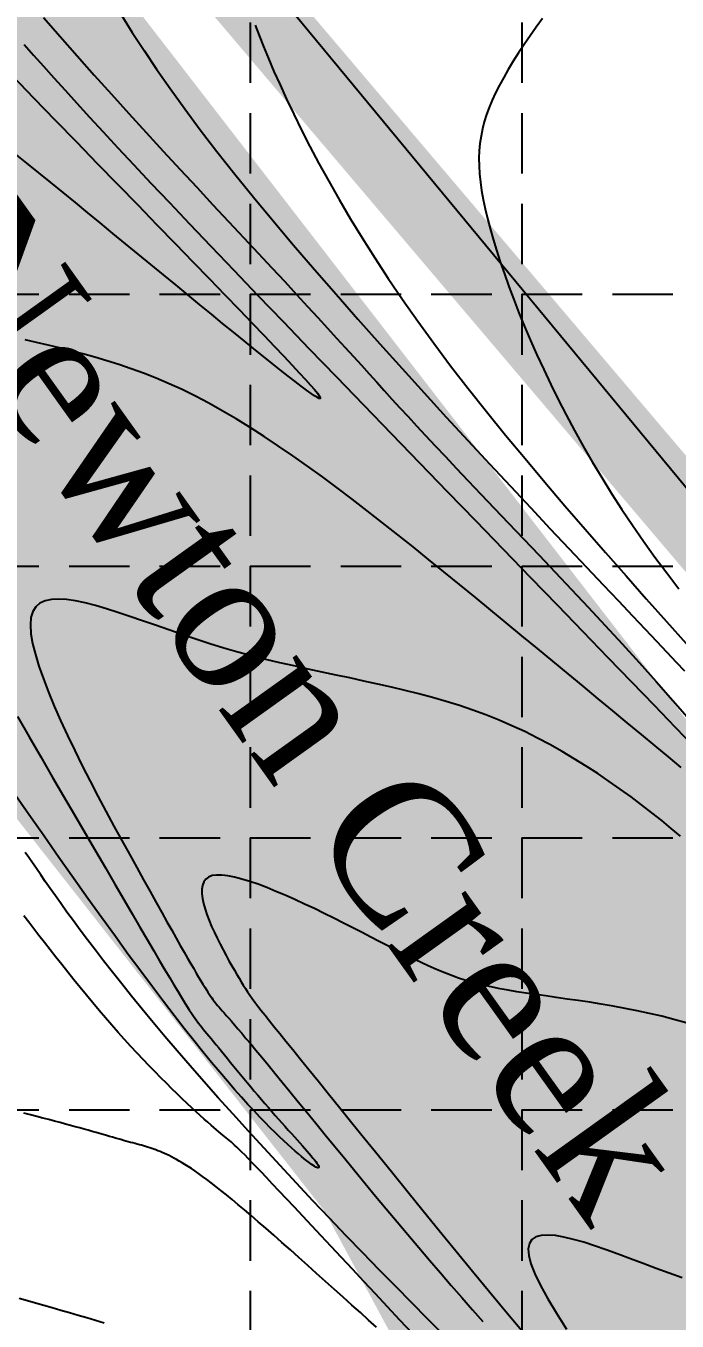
# Model space of a CAD drawing. Header units: inches. Extents: x -2116 to 192, y -2317 to -873.
# Drawn here: x -559.6 to -473.3, y -1874.8 to -1703.2 of the extents above; entities that cross this region are included whole.
import ezdxf
from ezdxf.enums import TextEntityAlignment as Align

# ---------------------------------------------------------------- set-up
doc = ezdxf.new("R2010")
doc.units = ezdxf.units.IN
doc.header["$LTSCALE"] = 40
doc.header["$MEASUREMENT"] = 0
doc.linetypes.add('DASHED', pattern=[0.75, 0.5, -0.25])
for name, color, linetype in [('1-LOTS', 7, 'Continuous'), ('BASE', 7, 'Continuous'), ('grid', 9, 'Continuous'), ('SILT', 200, 'Continuous'), ('TOPO100_CON', 9, 'Continuous'), ('TOPO100_ICON', 9, 'Continuous')]:
    doc.layers.add(name, color=color, linetype=linetype)
doc.styles.get("Standard").update_dxf_attribs({"font": 'TIMES.TTF', "height": 25})

msp = doc.modelspace()

# ---------------------------------------------------------------- linework, layer by layer
at = {"layer": '1-LOTS', "linetype": 'Continuous'}
msp.add_line((-557.37, -1661.26, 53312.44), (-436.91, -1806.92), dxfattribs=at)
at = {"layer": 'grid', "color": 8, "linetype": 'DASHED', "ltscale": 0.4}
for p, q in [((-529.87, -910.78), (-529.87, -2278.78)), ((-493.87, -910.78), (-493.87, -2278.78)), ((-2077.87, -1738.78), (154.13, -1738.78)), ((-2077.87, -1774.78), (154.13, -1774.78)), ((-2077.87, -1810.78), (154.13, -1810.78)), ((-2077.87, -1846.78), (154.13, -1846.78))]:
    msp.add_line(p, q, dxfattribs=at)
at = {"layer": 'SILT', "color": 170, "const_width": 40}
msp.add_lwpolyline([(-664.47, -1388.88), (-664.47, -1611.3), (-485.17, -1840.71), (-397.39, -2004.13), (-397.39, -2022.52)], dxfattribs=at)
at = {"layer": 'SILT', "color": 84, "const_width": 20}
for points in [[(-427.31, -2023.08), (-427.34, -2010.82), (-511.63, -1854.7), (-694.37, -1621.82), (-693.59, -1388.32)], [(-366.69, -2021.8), (-369.28, -1992.28), (-463, -1823.21), (-635.38, -1600.29), (-636.68, -1387.84)]]:
    msp.add_lwpolyline(points, dxfattribs=at)
at = {"layer": 'SILT', "color": 200, "const_width": 10}
msp.add_lwpolyline([(-436.72, -1809.58), (-545.31, -1681.66)], dxfattribs=at)
at = {"layer": 'TOPO100_CON', "color": 35, "linetype": 'Continuous'}
for points in [[(-546.91, -1701.8), (-545.49, -1704.09), (-543.94, -1706.47), (-542.28, -1708.95), (-540.48, -1711.54), (-538.55, -1714.22), (-536.48, -1717), (-534.27, -1719.88), (-531.91, -1722.86), (-529.43, -1725.93), (-526.83, -1729.07), (-524.13, -1732.27), (-521.35, -1735.51), (-518.5, -1738.78), (-515.61, -1742.06), (-512.69, -1745.35), (-509.74, -1748.61), (-506.8, -1751.85), (-503.88, -1755.04), (-500.99, -1758.18), (-498.15, -1761.24), (-495.38, -1764.21), (-492.69, -1767.08), (-490.1, -1769.84), (-487.63, -1772.46), (-485.29, -1774.94), (-483.1, -1777.25), (-481.07, -1779.39), (-479.22, -1781.35), (-477.54, -1783.12), (-476.03, -1784.73), (-474.66, -1786.18), (-473.43, -1787.49), (-472.32, -1788.67)], [(-557.25, -1702.12), (-555.05, -1704.65), (-552.81, -1707.19), (-550.54, -1709.74), (-548.25, -1712.29), (-545.95, -1714.82), (-543.66, -1717.33), (-541.39, -1719.8), (-539.15, -1722.23), (-536.95, -1724.6), (-534.81, -1726.91), (-532.73, -1729.14), (-530.72, -1731.28), (-528.81, -1733.33), (-527, -1735.27), (-525.3, -1737.09), (-523.72, -1738.79), (-522.26, -1740.38), (-520.89, -1741.86), (-519.62, -1743.25), (-518.42, -1744.57), (-517.28, -1745.82), (-516.19, -1747.02), (-515.14, -1748.18), (-514.12, -1749.31), (-513.11, -1750.42), (-512.1, -1751.53), (-511.08, -1752.65), (-510.03, -1753.8), (-508.95, -1754.98), (-507.82, -1756.2), (-506.62, -1757.49), (-505.36, -1758.84), (-504.01, -1760.28), (-502.56, -1761.82), (-500.99, -1763.47), (-499.31, -1765.24), (-497.52, -1767.11), (-495.63, -1769.09), (-493.65, -1771.17), (-491.59, -1773.33), (-489.47, -1775.57), (-487.3, -1777.87), (-485.09, -1780.23), (-482.85, -1782.64), (-480.6, -1785.09), (-478.34, -1787.57), (-476.09, -1790.07), (-473.86, -1792.58), (-471.66, -1795.1)], [(-529.22, -1703.11), (-528.69, -1704.48), (-528.1, -1705.96), (-527.44, -1707.55), (-526.72, -1709.25), (-525.92, -1711.05), (-525.05, -1712.94), (-524.1, -1714.93), (-523.07, -1717.02), (-521.96, -1719.19), (-520.76, -1721.45), (-519.47, -1723.8), (-518.09, -1726.23), (-516.61, -1728.73), (-515.04, -1731.32), (-513.36, -1733.97), (-511.57, -1736.7), (-509.68, -1739.49), (-507.67, -1742.35), (-505.55, -1745.26), (-503.32, -1748.24), (-500.97, -1751.26), (-498.54, -1754.32), (-496.03, -1757.42), (-493.45, -1760.53), (-490.83, -1763.65), (-488.16, -1766.78), (-485.47, -1769.9), (-482.77, -1773), (-480.07, -1776.08), (-477.38, -1779.12), (-474.72, -1782.11), (-472.11, -1785.05)], [(-559.83, -1705.68), (-558.57, -1707.1), (-557.25, -1708.57), (-555.87, -1710.12), (-554.4, -1711.74), (-552.83, -1713.47), (-551.15, -1715.31), (-549.34, -1717.27), (-547.39, -1719.37), (-545.29, -1721.62), (-543.02, -1724.04), (-540.57, -1726.64), (-537.93, -1729.43), (-535.08, -1732.42), (-532.04, -1735.59), (-528.84, -1738.93), (-525.5, -1742.4), (-522.04, -1745.99), (-518.48, -1749.68), (-514.84, -1753.44), (-511.16, -1757.25), (-507.44, -1761.09), (-503.72, -1764.93), (-500.01, -1768.76), (-496.34, -1772.55), (-492.73, -1776.27), (-489.2, -1779.92), (-485.77, -1783.46), (-482.48, -1786.87), (-479.33, -1790.13), (-476.35, -1793.21), (-473.57, -1796.11), (-471.01, -1798.78)], [(-472.75, -1801.46), (-474.45, -1800.04), (-476.22, -1798.57), (-478.03, -1797.07), (-479.9, -1795.52), (-481.81, -1793.94), (-483.75, -1792.34), (-485.73, -1790.7), (-487.73, -1789.05), (-489.76, -1787.38), (-491.81, -1785.7), (-493.87, -1784), (-495.93, -1782.31), (-498, -1780.61), (-500.07, -1778.91), (-502.13, -1777.23), (-504.19, -1775.55), (-506.24, -1773.89), (-508.28, -1772.25), (-510.32, -1770.62), (-512.34, -1769.03), (-514.35, -1767.46), (-516.35, -1765.93), (-518.34, -1764.43), (-520.31, -1762.97), (-522.26, -1761.56), (-524.2, -1760.19), (-526.11, -1758.88), (-528.01, -1757.62), (-529.89, -1756.41), (-531.74, -1755.27), (-533.57, -1754.2), (-535.37, -1753.19), (-537.14, -1752.26), (-538.89, -1751.4), (-540.62, -1750.62), (-542.31, -1749.9), (-543.99, -1749.24), (-545.64, -1748.64), (-547.26, -1748.08), (-548.87, -1747.57), (-550.46, -1747.1), (-552.03, -1746.66), (-553.59, -1746.25), (-555.13, -1745.87), (-556.65, -1745.5), (-558.17, -1745.15), (-559.67, -1744.8)], [(-472.86, -1810.53), (-474.07, -1809.52), (-475.34, -1808.49), (-476.65, -1807.45), (-478.01, -1806.4), (-479.4, -1805.36), (-480.84, -1804.32), (-482.31, -1803.29), (-483.82, -1802.27), (-485.36, -1801.27), (-486.93, -1800.29), (-488.53, -1799.34), (-490.16, -1798.43), (-491.81, -1797.55), (-493.49, -1796.71), (-495.19, -1795.92), (-496.9, -1795.17), (-498.63, -1794.48), (-500.38, -1793.85), (-502.14, -1793.25), (-503.92, -1792.7), (-505.71, -1792.19), (-507.51, -1791.71), (-509.32, -1791.25), (-511.14, -1790.82), (-512.97, -1790.4), (-514.8, -1790), (-516.65, -1789.6), (-518.5, -1789.21), (-520.35, -1788.82), (-522.2, -1788.42), (-524.06, -1788.01), (-525.93, -1787.58), (-527.79, -1787.14), (-529.65, -1786.67), (-531.51, -1786.17), (-533.36, -1785.63), (-535.22, -1785.06), (-537.06, -1784.46), (-538.88, -1783.85), (-540.67, -1783.23), (-542.43, -1782.61), (-544.14, -1782.01), (-545.8, -1781.44), (-547.4, -1780.91), (-548.93, -1780.43), (-550.39, -1780.01), (-551.76, -1779.66), (-553.03, -1779.39), (-554.21, -1779.22), (-555.28, -1779.16), (-556.22, -1779.21), (-557.05, -1779.39), (-557.74, -1779.7), (-558.28, -1780.17), (-558.68, -1780.8), (-558.92, -1781.6), (-559, -1782.58), (-558.92, -1783.73), (-558.7, -1785.03), (-558.34, -1786.47), (-557.87, -1788.04), (-557.28, -1789.71), (-556.6, -1791.48), (-555.83, -1793.33), (-554.99, -1795.24), (-554.08, -1797.2), (-553.12, -1799.2), (-552.12, -1801.22), (-551.08, -1803.25), (-550.04, -1805.26), (-548.98, -1807.26), (-547.93, -1809.21), (-546.89, -1811.11), (-545.88, -1812.94), (-544.91, -1814.69), (-544, -1816.34), (-543.14, -1817.89), (-542.33, -1819.32), (-541.59, -1820.65), (-540.9, -1821.88), (-540.26, -1823.02), (-539.67, -1824.07), (-539.13, -1825.03), (-538.63, -1825.91), (-538.17, -1826.71), (-537.75, -1827.44), (-537.36, -1828.1), (-537.01, -1828.7), (-536.7, -1829.24), (-536.41, -1829.73), (-536.14, -1830.16), (-535.9, -1830.55), (-535.68, -1830.9), (-535.48, -1831.21), (-535.3, -1831.49), (-535.13, -1831.74), (-534.97, -1831.97), (-534.82, -1832.18), (-534.67, -1832.38), (-534.51, -1832.58), (-534.36, -1832.77), (-534.19, -1832.98), (-534, -1833.19), (-533.8, -1833.42), (-533.58, -1833.68), (-533.32, -1833.97), (-533.04, -1834.29), (-532.72, -1834.65), (-532.36, -1835.07), (-531.95, -1835.54), (-531.5, -1836.07), (-530.99, -1836.66), (-530.43, -1837.33), (-529.8, -1838.07), (-529.11, -1838.9), (-528.35, -1839.82), (-527.51, -1840.83), (-526.6, -1841.94), (-525.63, -1843.12), (-524.6, -1844.39), (-523.51, -1845.72), (-522.37, -1847.12), (-521.17, -1848.58), (-519.94, -1850.09), (-518.66, -1851.65), (-517.35, -1853.25), (-516.01, -1854.88), (-514.64, -1856.54), (-513.25, -1858.22), (-511.84, -1859.91), (-510.41, -1861.62), (-508.98, -1863.32), (-507.54, -1865.02), (-506.1, -1866.72), (-504.66, -1868.39), (-503.23, -1870.05), (-501.82, -1871.67), (-500.42, -1873.27), (-499.04, -1874.83)], [(-560.7, -1794.7), (-559.14, -1797.4), (-557.6, -1800.06), (-556.09, -1802.68), (-554.6, -1805.24), (-553.15, -1807.74), (-551.74, -1810.17), (-550.38, -1812.51), (-549.06, -1814.76), (-547.81, -1816.91), (-546.63, -1818.94), (-545.51, -1820.84), (-544.48, -1822.61), (-543.52, -1824.24), (-542.66, -1825.72), (-541.87, -1827.05), (-541.17, -1828.24), (-540.53, -1829.31), (-539.97, -1830.25), (-539.46, -1831.09), (-539.01, -1831.84), (-538.61, -1832.49), (-538.26, -1833.06), (-537.94, -1833.56), (-537.65, -1833.99), (-537.39, -1834.38), (-537.16, -1834.72), (-536.93, -1835.03), (-536.72, -1835.31), (-536.51, -1835.58), (-536.3, -1835.84), (-536.09, -1836.11), (-535.86, -1836.38), (-535.61, -1836.68), (-535.34, -1837.01), (-535.04, -1837.37), (-534.73, -1837.76), (-534.39, -1838.17), (-534.04, -1838.6), (-533.67, -1839.05), (-533.28, -1839.53), (-532.88, -1840.02), (-532.47, -1840.52), (-532.04, -1841.04), (-531.61, -1841.57), (-531.16, -1842.11), (-530.71, -1842.65), (-530.25, -1843.2), (-529.79, -1843.75), (-529.33, -1844.31), (-528.86, -1844.86), (-528.39, -1845.41), (-527.93, -1845.95), (-527.46, -1846.49), (-527.01, -1847.01), (-526.55, -1847.53), (-526.1, -1848.04), (-525.66, -1848.53), (-525.24, -1849.01), (-524.82, -1849.48), (-524.41, -1849.93), (-524.02, -1850.37), (-523.64, -1850.79), (-523.28, -1851.19), (-522.94, -1851.57), (-522.62, -1851.94), (-522.32, -1852.28), (-522.04, -1852.6), (-521.78, -1852.9), (-521.55, -1853.18), (-521.35, -1853.43), (-521.17, -1853.66), (-521.03, -1853.86), (-520.91, -1854.03), (-520.83, -1854.18), (-520.78, -1854.3), (-520.76, -1854.39), (-520.78, -1854.45), (-520.83, -1854.48), (-520.91, -1854.48), (-521.02, -1854.44), (-521.16, -1854.38), (-521.34, -1854.28), (-521.55, -1854.15), (-521.79, -1853.99), (-522.06, -1853.79), (-522.37, -1853.56), (-522.7, -1853.29), (-523.07, -1852.99), (-523.48, -1852.65), (-523.91, -1852.27), (-524.38, -1851.85), (-524.88, -1851.4), (-525.41, -1850.91), (-525.97, -1850.38), (-526.57, -1849.8), (-527.21, -1849.17), (-527.88, -1848.49), (-528.6, -1847.75), (-529.36, -1846.95), (-530.17, -1846.08), (-531.02, -1845.13), (-531.93, -1844.11), (-532.89, -1843), (-533.91, -1841.8), (-534.99, -1840.51), (-536.13, -1839.12), (-537.33, -1837.62), (-538.6, -1836.02), (-539.94, -1834.31), (-541.35, -1832.47), (-542.83, -1830.52), (-544.38, -1828.43), (-546.02, -1826.21), (-547.73, -1823.86), (-549.52, -1821.39), (-551.37, -1818.8), (-553.27, -1816.12), (-555.21, -1813.36), (-557.19, -1810.54), (-559.2, -1807.67), (-561.22, -1804.76)], [(-504.34, -1876.5), (-506.37, -1874.47), (-508.46, -1872.38), (-510.59, -1870.22), (-512.76, -1868.01), (-514.94, -1865.75), (-517.15, -1863.47), (-519.35, -1861.16), (-521.55, -1858.84), (-523.73, -1856.51), (-525.89, -1854.19), (-528.02, -1851.89), (-530.1, -1849.62), (-532.13, -1847.38), (-534.1, -1845.19), (-536, -1843.06), (-537.81, -1840.99), (-539.53, -1838.99), (-541.17, -1837.08), (-542.72, -1835.23), (-544.19, -1833.46), (-545.58, -1831.76), (-546.89, -1830.13), (-548.13, -1828.57), (-549.29, -1827.08), (-550.39, -1825.65), (-551.42, -1824.29), (-552.39, -1823), (-553.3, -1821.77), (-554.15, -1820.6), (-554.94, -1819.5), (-555.68, -1818.45), (-556.38, -1817.47), (-557.02, -1816.54), (-557.63, -1815.67), (-558.19, -1814.85), (-558.72, -1814.1), (-559.21, -1813.39), (-559.67, -1812.73)], [(-472.12, -1835.28), (-473.72, -1834.82), (-475.34, -1834.41), (-476.95, -1834.02), (-478.57, -1833.68), (-480.17, -1833.36), (-481.76, -1833.07), (-483.34, -1832.8), (-484.88, -1832.56), (-486.4, -1832.33), (-487.88, -1832.12), (-489.32, -1831.92), (-490.7, -1831.72), (-492.04, -1831.53), (-493.32, -1831.35), (-494.53, -1831.16), (-495.67, -1830.96), (-496.75, -1830.76), (-497.77, -1830.55), (-498.74, -1830.33), (-499.67, -1830.1), (-500.56, -1829.86), (-501.41, -1829.61), (-502.25, -1829.34), (-503.06, -1829.05), (-503.87, -1828.75), (-504.67, -1828.43), (-505.47, -1828.09), (-506.28, -1827.73), (-507.11, -1827.35), (-507.95, -1826.94), (-508.83, -1826.5), (-509.74, -1826.04), (-510.7, -1825.56), (-511.7, -1825.04), (-512.76, -1824.49), (-513.87, -1823.91), (-515.04, -1823.31), (-516.26, -1822.69), (-517.51, -1822.06), (-518.78, -1821.42), (-520.07, -1820.78), (-521.37, -1820.15), (-522.67, -1819.54), (-523.95, -1818.95), (-525.22, -1818.38), (-526.47, -1817.86), (-527.67, -1817.37), (-528.83, -1816.93), (-529.93, -1816.55), (-530.97, -1816.23), (-531.94, -1815.97), (-532.83, -1815.8), (-533.63, -1815.7), (-534.32, -1815.7), (-534.91, -1815.78), (-535.39, -1815.97), (-535.75, -1816.26), (-536.01, -1816.62), (-536.18, -1817.07), (-536.26, -1817.59), (-536.26, -1818.17), (-536.18, -1818.8), (-536.04, -1819.48), (-535.84, -1820.2), (-535.6, -1820.94), (-535.31, -1821.71), (-534.98, -1822.5), (-534.62, -1823.29), (-534.25, -1824.08), (-533.86, -1824.85), (-533.46, -1825.61), (-533.06, -1826.35), (-532.68, -1827.05), (-532.31, -1827.71), (-531.96, -1828.32), (-531.64, -1828.87), (-531.34, -1829.38), (-531.06, -1829.85), (-530.79, -1830.29), (-530.51, -1830.73), (-530.23, -1831.16), (-529.93, -1831.59), (-529.6, -1832.05), (-529.24, -1832.54), (-528.84, -1833.06), (-528.4, -1833.64), (-527.89, -1834.28), (-527.32, -1835), (-526.68, -1835.79), (-525.96, -1836.69), (-525.15, -1837.69), (-524.24, -1838.81), (-523.23, -1840.06), (-522.11, -1841.44), (-520.86, -1842.98), (-519.5, -1844.67), (-518.01, -1846.52), (-516.4, -1848.51), (-514.69, -1850.62), (-512.89, -1852.86), (-510.99, -1855.2), (-509, -1857.64), (-506.95, -1860.18), (-504.82, -1862.78), (-502.63, -1865.46), (-500.39, -1868.19), (-498.1, -1870.97), (-495.77, -1873.78), (-493.41, -1876.62)], [(-508.33, -1876.45), (-510.03, -1874.65), (-511.68, -1872.89), (-513.28, -1871.18), (-514.83, -1869.52), (-516.33, -1867.92), (-517.77, -1866.38), (-519.15, -1864.91), (-520.47, -1863.5), (-521.72, -1862.16), (-522.91, -1860.9), (-524.02, -1859.71), (-525.06, -1858.6), (-526.02, -1857.57), (-526.91, -1856.63), (-527.71, -1855.78), (-528.43, -1855.03), (-529.07, -1854.35), (-529.64, -1853.76), (-530.15, -1853.24), (-530.6, -1852.78), (-530.99, -1852.39), (-531.34, -1852.04), (-531.65, -1851.74), (-531.93, -1851.48), (-532.18, -1851.25), (-532.41, -1851.04), (-532.63, -1850.85), (-532.84, -1850.67), (-533.05, -1850.5), (-533.27, -1850.32), (-533.5, -1850.14), (-533.75, -1849.93), (-534.02, -1849.71), (-534.33, -1849.45), (-534.68, -1849.16), (-535.06, -1848.82), (-535.5, -1848.44), (-535.97, -1848.02), (-536.48, -1847.56), (-537.03, -1847.06), (-537.61, -1846.52), (-538.22, -1845.94), (-538.87, -1845.33), (-539.54, -1844.68), (-540.24, -1844), (-540.96, -1843.29), (-541.7, -1842.55), (-542.47, -1841.77), (-543.25, -1840.97), (-544.05, -1840.14), (-544.86, -1839.28), (-545.68, -1838.4), (-546.51, -1837.49), (-547.35, -1836.56), (-548.19, -1835.6), (-549.04, -1834.63), (-549.88, -1833.64), (-550.73, -1832.64), (-551.57, -1831.63), (-552.4, -1830.61), (-553.22, -1829.59), (-554.04, -1828.58), (-554.84, -1827.57), (-555.62, -1826.58), (-556.39, -1825.61), (-557.13, -1824.65), (-557.86, -1823.72), (-558.55, -1822.81), (-559.22, -1821.94), (-559.86, -1821.11)], [(-513.12, -1875.57), (-514.18, -1874.64), (-515.27, -1873.66), (-516.4, -1872.66), (-517.55, -1871.63), (-518.71, -1870.58), (-519.89, -1869.53), (-521.07, -1868.47), (-522.24, -1867.42), (-523.41, -1866.38), (-524.55, -1865.36), (-525.67, -1864.36), (-526.76, -1863.4), (-527.81, -1862.49), (-528.81, -1861.62), (-529.75, -1860.8), (-530.64, -1860.04), (-531.49, -1859.33), (-532.28, -1858.67), (-533.03, -1858.06), (-533.74, -1857.49), (-534.41, -1856.97), (-535.03, -1856.48), (-535.62, -1856.03), (-536.18, -1855.62), (-536.7, -1855.25), (-537.19, -1854.9), (-537.65, -1854.59), (-538.09, -1854.3), (-538.51, -1854.04), (-538.9, -1853.8), (-539.27, -1853.58), (-539.63, -1853.38), (-539.97, -1853.19), (-540.3, -1853.02), (-540.62, -1852.86), (-540.93, -1852.71), (-541.23, -1852.57), (-541.53, -1852.44), (-541.81, -1852.32), (-542.1, -1852.21), (-542.37, -1852.11), (-542.65, -1852.01), (-542.92, -1851.91), (-543.19, -1851.82), (-543.46, -1851.74), (-543.73, -1851.66), (-544, -1851.58), (-544.28, -1851.5), (-544.55, -1851.42), (-544.84, -1851.35), (-545.12, -1851.27), (-545.42, -1851.19), (-545.72, -1851.11), (-546.03, -1851.02), (-546.34, -1850.94), (-546.67, -1850.84), (-547.01, -1850.75), (-547.37, -1850.65), (-547.73, -1850.54), (-548.12, -1850.43), (-548.52, -1850.32), (-548.93, -1850.2), (-549.37, -1850.07), (-549.83, -1849.94), (-550.3, -1849.8), (-550.81, -1849.66), (-551.33, -1849.51), (-551.88, -1849.36), (-552.46, -1849.2), (-553.07, -1849.03), (-553.7, -1848.86), (-554.36, -1848.68), (-555.06, -1848.49), (-555.79, -1848.3), (-556.55, -1848.1), (-557.34, -1847.89), (-558.16, -1847.67), (-559, -1847.46), (-559.85, -1847.24)], [(-472.63, -1869.07), (-474.35, -1868.45), (-476.07, -1867.81), (-477.78, -1867.17), (-479.46, -1866.53), (-481.11, -1865.92), (-482.7, -1865.34), (-484.23, -1864.82), (-485.68, -1864.35), (-487.04, -1863.96), (-488.29, -1863.66), (-489.43, -1863.46), (-490.44, -1863.38), (-491.3, -1863.43), (-492, -1863.62), (-492.53, -1863.97), (-492.87, -1864.49), (-493.02, -1865.19), (-492.96, -1866.09), (-492.67, -1867.21), (-492.15, -1868.54), (-491.4, -1870.08), (-490.45, -1871.82), (-489.3, -1873.74), (-487.97, -1875.83)]]:
    msp.add_lwpolyline(points, dxfattribs=at)
at = {"layer": 'TOPO100_ICON', "color": 35, "linetype": 'Continuous', "flags": 128}
for points in [[(-491.15, -1702.23), (-491.98, -1703.39), (-492.78, -1704.54), (-493.56, -1705.68), (-494.3, -1706.8), (-495.01, -1707.91), (-495.67, -1708.99), (-496.28, -1710.05), (-496.84, -1711.08), (-497.35, -1712.08), (-497.8, -1713.06), (-498.2, -1714.02), (-498.55, -1714.98), (-498.85, -1715.93), (-499.09, -1716.87), (-499.28, -1717.83), (-499.43, -1718.79), (-499.52, -1719.76), (-499.56, -1720.76), (-499.54, -1721.78), (-499.48, -1722.83), (-499.37, -1723.92), (-499.21, -1725.05), (-499, -1726.22), (-498.74, -1727.44), (-498.44, -1728.72), (-498.08, -1730.05), (-497.68, -1731.46), (-497.23, -1732.93), (-496.73, -1734.47), (-496.18, -1736.07), (-495.59, -1737.73), (-494.94, -1739.45), (-494.25, -1741.22), (-493.5, -1743.04), (-492.71, -1744.9), (-491.87, -1746.8), (-490.97, -1748.74), (-490.03, -1750.72), (-489.04, -1752.72), (-487.99, -1754.75), (-486.89, -1756.8), (-485.74, -1758.88), (-484.54, -1760.96), (-483.29, -1763.06), (-481.98, -1765.16), (-480.62, -1767.27), (-479.21, -1769.38), (-477.75, -1771.49), (-476.24, -1773.59), (-474.68, -1775.69), (-473.08, -1777.8)], [(-561.37, -1709.85), (-558.53, -1712.78), (-555.7, -1715.7), (-552.9, -1718.59), (-550.13, -1721.44), (-547.42, -1724.23), (-544.78, -1726.94), (-542.24, -1729.57), (-539.79, -1732.09), (-537.46, -1734.49), (-535.27, -1736.75), (-533.22, -1738.86), (-531.34, -1740.8), (-529.62, -1742.59), (-528.06, -1744.21), (-526.66, -1745.68), (-525.41, -1746.99), (-524.31, -1748.16), (-523.36, -1749.18), (-522.55, -1750.06), (-521.89, -1750.81), (-521.36, -1751.41), (-520.97, -1751.89), (-520.72, -1752.24), (-520.59, -1752.47), (-520.59, -1752.58), (-520.72, -1752.58), (-520.97, -1752.46), (-521.33, -1752.23), (-521.81, -1751.9), (-522.41, -1751.47), (-523.11, -1750.94), (-523.92, -1750.32), (-524.84, -1749.61), (-525.84, -1748.82), (-526.94, -1747.95), (-528.11, -1747.01), (-529.37, -1746), (-530.69, -1744.93), (-532.07, -1743.81), (-533.52, -1742.63), (-535.01, -1741.41), (-536.55, -1740.16), (-538.13, -1738.86), (-539.74, -1737.54), (-541.37, -1736.2), (-543.03, -1734.84), (-544.7, -1733.47), (-546.38, -1732.09), (-548.06, -1730.71), (-549.73, -1729.33), (-551.39, -1727.97), (-553.04, -1726.62), (-554.67, -1725.28), (-556.28, -1723.97), (-557.88, -1722.68), (-559.45, -1721.41), (-561.01, -1720.16)], [(-549.21, -1875.05), (-550.36, -1874.71), (-551.52, -1874.37), (-552.68, -1874.03), (-553.83, -1873.7), (-554.97, -1873.36), (-556.1, -1873.04), (-557.21, -1872.72), (-558.32, -1872.4), (-559.4, -1872.1), (-560.47, -1871.8)]]:
    msp.add_lwpolyline(points, dxfattribs=at)

# ---------------------------------------------------------------- texts
at = {"layer": 'BASE'}
msp.add_text('Tributary of Newton Creek', height=18, rotation=305.5902, dxfattribs=at).set_placement((-563.74, -1736.86), align=Align.MIDDLE_CENTER)

doc.saveas('drawing.dxf')
